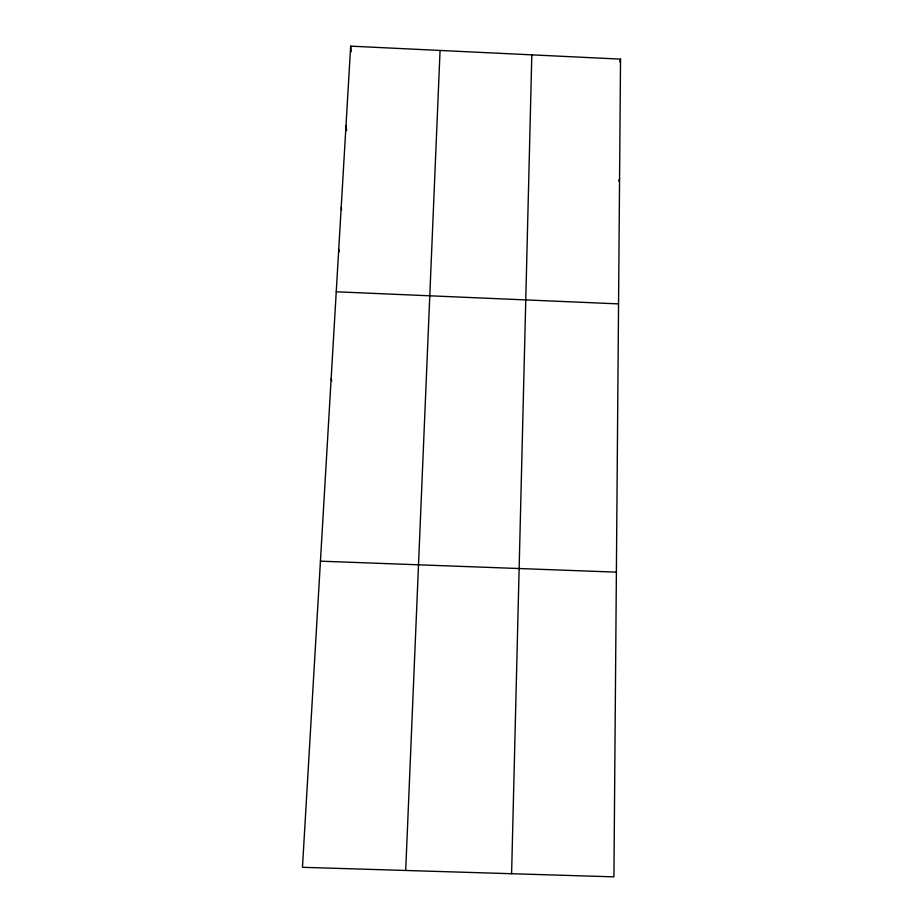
<?xml version="1.0" encoding="UTF-8"?>
<svg xmlns="http://www.w3.org/2000/svg" width="923" height="923" viewBox="0 0 923 923"><rect width="100%" height="100%" fill="white"/><g stroke="black" fill="none" stroke-linecap="round" stroke-linejoin="round"><path stroke-width="1.38" d="M620.533 59.118L613.922 876.85L302.467 867.308L350.659 46.15L620.533 59.118L619.748 61.841M511.596 873.712L531.821 54.849M405.705 870.47L440.063 50.442M618.768 181.058L619.575 178.762M320.431 561.161L616.391 572.145M336.249 291.795L618.56 303.886M331.138 378.788L331.749 381.072M338.741 249.291L339.179 251.748M341.198 207.444L341.614 210.086M345.998 125.597L346.656 130.616M350.659 46.15L351.271 51.746"/></g></svg>
